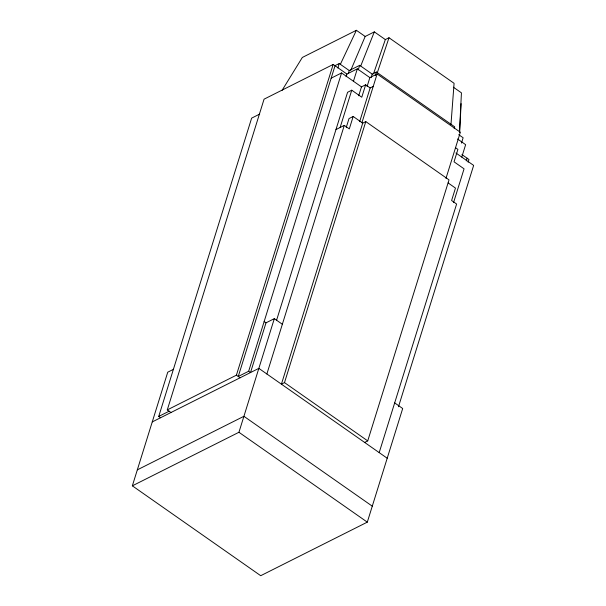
<?xml version="1.0" encoding="UTF-8"?>
<svg xmlns="http://www.w3.org/2000/svg" width="606" height="606" viewBox="0 0 606 606"><rect width="100%" height="100%" fill="white"/><g stroke="black" fill="none" stroke-linecap="round" stroke-linejoin="round"><path stroke-width="0.91" d="M459.666 132.585L461.098 103.618M459.5 131.494L461.439 92.854L453.364 87.203M450.978 124.412L454.083 83.31L388.999 37.746L385.34 39.579L373.485 73.864M394.673 402.899L402.695 408.512L367.304 522.145L260.716 575.7L132.35 485.83L167.741 372.198L173.574 369.274M160.582 417.731L158.727 416.436L251.641 118.132L259.648 114.102M170.99 412.504L167.279 409.906L264.065 99.172L333.179 64.441L346.92 74.061L357.328 68.834L369.865 77.606L377.114 73.97L460.348 132.244L445.971 178.406M167.279 409.906L236.401 375.182L333.179 64.441M335.035 65.743L238.256 376.477L248.665 371.251L341.572 72.94L361.479 86.878L365.645 84.787L370.16 87.946L373.243 86.4M337.86 67.978L339.239 63.539L349.268 70.561L359.676 65.327L372.213 74.106L376.379 72.016L454.765 126.889L454.212 128.661M282.351 324.263L274.329 318.642L266.004 322.831L250.52 372.546L248.665 371.251M346.094 76.727L346.92 74.061M348.435 73.22L349.268 70.561M132.35 485.83L238.938 432.275L274.329 318.642M276.563 320.309L347.579 92.286L351.745 90.196L361.774 97.218L365.645 84.787M353.457 81.265L357.328 68.834M340.133 127.48L351.745 90.196M358.297 69.766L359.676 65.327M266.867 373.978L344.291 125.389L349.306 128.904L353.184 116.473L362.706 123.139L365.789 121.594L449.023 179.868L367.728 440.888L364.645 442.433M346.253 127.442L349.018 118.564L353.184 116.473M358.714 95.756L361.479 86.878M367.1 86.484L369.865 77.606M371.107 77.659L372.213 74.106M359.653 121.685L370.16 87.946M375.273 75.561L376.379 72.016M361.903 122.798L377.114 73.97M362.706 123.139L281.411 384.159L284.494 382.613L365.789 121.594M461.477 143.084L463.135 137.759L458.712 134.661M461.772 157.09L465.643 144.66L457.53 138.979M466.287 160.87L467.112 158.204M453.561 202.563L464.067 168.832L454.038 161.81L457.909 149.379L455.651 147.796M468.127 162.219L468.968 159.507L461.916 154.568M379.189 452.614L456.613 204.025L451.599 200.518L455.47 188.087L448.145 182.951M398.475 406.762L473.65 165.408L455.932 153M377.341 72.622L388.999 37.746M360.737 65.971L374.326 31.876L385.34 39.579M350.745 70.349L365.183 36.466L374.326 31.876M340.405 64.236L356.381 30.3L365.183 36.466M282.032 90.415L302.333 57.456L356.381 30.3M335.012 65.66L339.239 63.539M331.164 78.174L341.572 72.94M335.966 129.578L344.291 125.389M158.727 416.436L169.135 411.209M152.257 421.92L258.845 368.365L387.211 458.234M137.327 469.855L243.915 416.299L372.281 506.169M264.148 321.528L266.004 322.831M284.494 382.613L367.728 440.888M236.401 375.182L240.105 377.78M238.938 432.275L367.304 522.145"/></g></svg>
